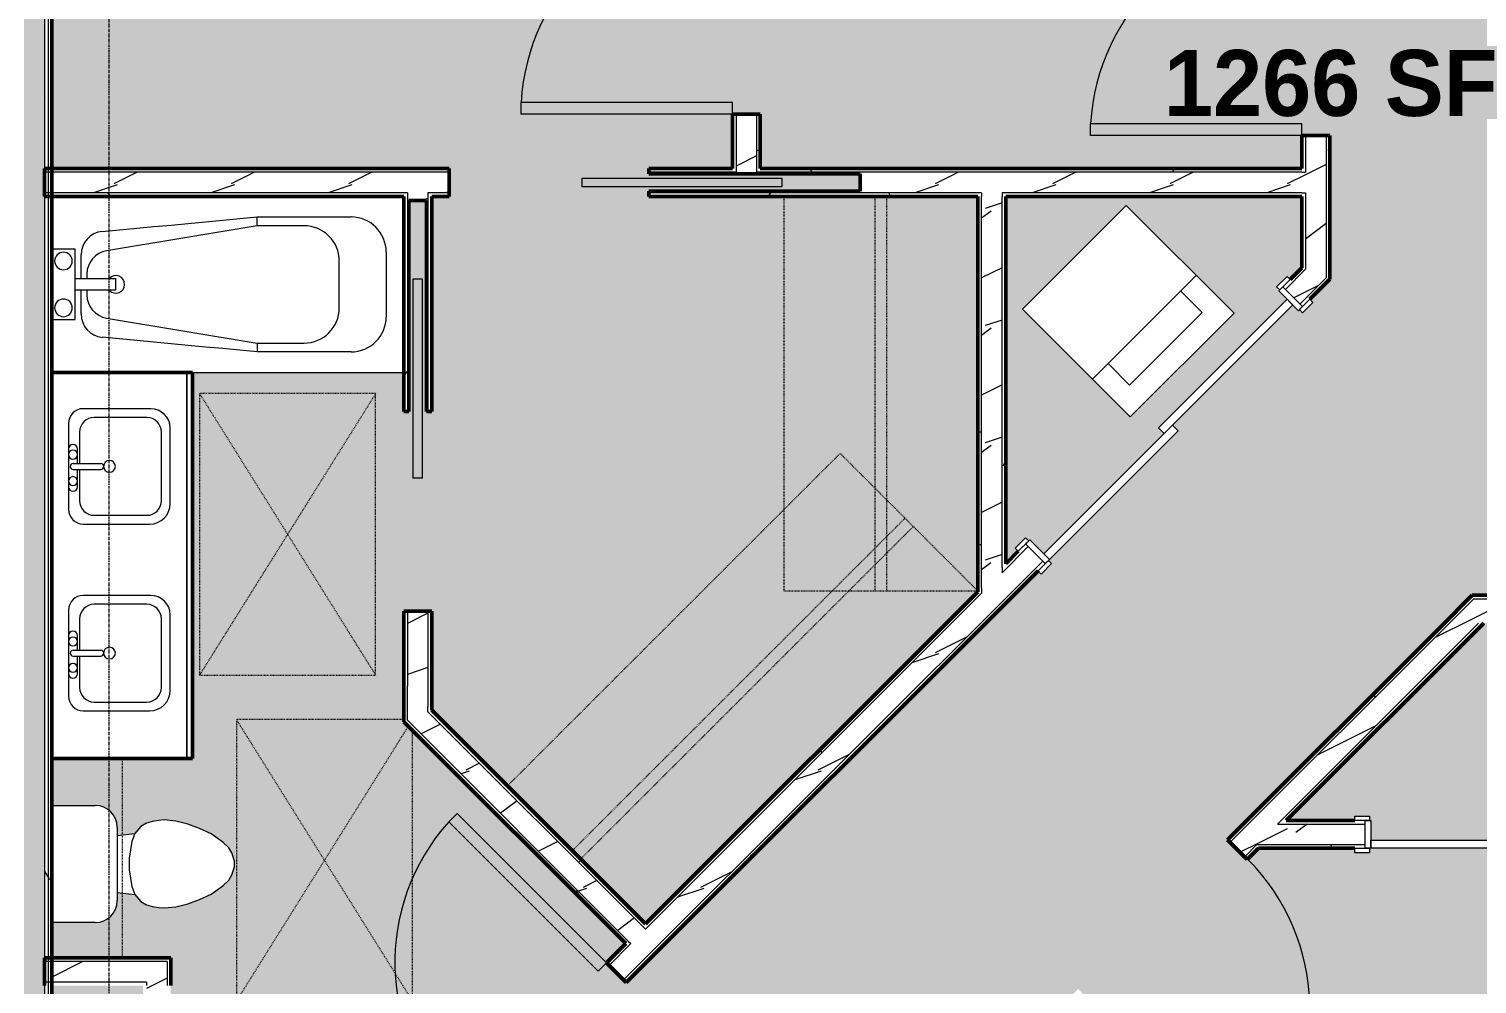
# Model space of a CAD drawing. Header units: inches. Extents: x -4292 to -464, y 9706 to 12474.
# Drawn here: x -2514 to -2267.2, y 10523.5 to 10686.3 of the extents above; entities that cross this region are included whole.
import ezdxf

# ---------------------------------------------------------------- set-up
doc = ezdxf.new("R2010")
doc.units = ezdxf.units.IN
doc.header["$MEASUREMENT"] = 0
doc.linetypes.add('Dash', pattern=[0.25, 0.125, -0.125])
doc.linetypes.add('Grid Line 1_2_', pattern=[0.875, 0.5, -0.125, 0.125, -0.125])
for name, color, linetype, lineweight in [('A-AREA-IDEN', 2, 'Continuous', 9), ('A-AREA-PATT-4', 254, 'Continuous', 9), ('A-DOOR-1', 7, 'Continuous', 9), ('A-DOOR-2', 90, 'Continuous', 20), ('A-DOOR-FRAM-1', 90, 'Continuous', 20), ('A-GENM-HDLN-1', 7, 'Dash', 9), ('A-WALL', 113, 'Continuous', 13), ('A-WALL-2', 250, 'Continuous', 50), ('A-WALL-3', 50, 'Continuous', 13), ('A-WALL-PATT-1', 7, 'Continuous', 9), ('A-WALL-PATT-2', 8, 'Continuous', 9), ('A-WALL-PATT-5', 111, 'Continuous', 9), ('I-WALL-1', 2, 'Continuous', 50), ('P-SANR-FIXT-1', 7, 'Continuous', 9), ('Q-CASE-1', 250, 'Continuous', 50), ('Q-CASE-2', 7, 'Continuous', 9), ('Q-CASE-HDLN-1', 7, 'Dash', 9), ('S-GRID-1', 1, 'Grid Line 1_2_', 9)]:
    doc.layers.add(name, color=color, linetype=linetype, lineweight=lineweight)
doc.styles.add('Century Gothic_B', font='GOTHICB.TTF', dxfattribs={"height": 11.25})
pattern_1 = [(0, (0, 0), (38.4, 9.6), [1.584, -27.216, 1.584, -27.216, -153.6]), (0, (0, 0), (38.4, 9.6), [-57.6, 1.584, -56.016, 1.584, -27.216, -67.2]), (0, (0, 0), (38.4, 9.6), [-144, 1.584, -17.616, 1.584, -46.416]), (120, (14.4, 4.8), (-27.513844, 28.4553755), [1.584, -27.216, 1.584, -27.216, -153.6]), (120, (14.4, 4.8), (-27.513844, 28.4553755), [-57.6, 1.584, -56.016, 1.584, -27.216, -67.2]), (120, (14.4, 4.8), (-27.513844, 28.4553755), [-144, 1.584, -17.616, 1.584, -46.416]), (240, (19.2, 24), (-10.886156, -38.0553755), [1.584, -27.216, 1.584, -27.216, -153.6]), (240, (19.2, 24), (-10.886156, -38.0553755), [-57.6, 1.584, -56.016, 1.584, -27.216, -67.2]), (240, (19.2, 24), (-10.886156, -38.0553755), [-144, 1.584, -17.616, 1.584, -46.416])]
pattern_2 = [(216.87, (7.997, 19.992), (59.9755286, 39.9843071), [9.996, -89.964]), (206.565, (19.992, 13.994), (-19.991807, -19.992219), [22.352, -22.352]), (198.435, (19.992, 3.998), (-39.983821, -19.991955), [12.644, -50.576])]

msp = doc.modelspace()

# ---------------------------------------------------------------- hatches: boundary and pattern name
at = {"layer": 'A-AREA-PATT-4'}
h = msp.add_hatch(color=256, dxfattribs=at)
h.paths.add_polyline_path([(-2402.27, 10418.79), (-2363.59, 10418.79), (-2363.59, 10478.08), (-2368.3, 10482.79), (-2371.11, 10479.98), (-2370.58, 10479.45), (-2372.34, 10477.68), (-2372.87, 10478.21), (-2373.05, 10478.04), (-2375.44, 10480.42), (-2400.19, 10455.67), (-2399.21, 10454.7), (-2425.38, 10428.54), (-2423.96, 10427.13), (-2424.14, 10426.95), (-2423.61, 10426.42), (-2425.38, 10424.65), (-2425.91, 10425.18), (-2432.3, 10418.79), (-2423.08, 10418.79)], flags=0)
h.paths.add_polyline_path([(-2489.84, 10516.55), (-2469.84, 10516.55), (-2469.84, 10514.8), (-2489.84, 10514.8)], flags=0)
h.paths.add_polyline_path([(-2476.51, 10456.47), (-2451.06, 10481.93), (-2449.82, 10480.69), (-2475.28, 10455.24)], flags=0)
h.paths.add_polyline_path([(-2236.89, 10418.79), (-2076.8, 10418.79), (-2076.8, 10546.6), (-2133.07, 10546.6), (-2133.07, 10545.85), (-2135.57, 10545.85), (-2135.57, 10546.6), (-2172.82, 10546.6), (-2172.82, 10547.98), (-2207.82, 10547.98), (-2207.82, 10546.6), (-2208.07, 10546.6), (-2208.07, 10545.85), (-2213.07, 10545.85), (-2213.07, 10546.6), (-2213.32, 10546.6), (-2213.32, 10547.98), (-2248.32, 10547.98), (-2248.32, 10546.6), (-2285.57, 10546.6), (-2285.57, 10545.85), (-2288.07, 10545.85), (-2288.07, 10546.6), (-2304.48, 10546.6), (-2306.38, 10544.71), (-2309.73, 10548.07), (-2268.05, 10589.75), (-2243.53, 10589.75), (-2243.53, 10613.75), (-2238.78, 10613.75), (-2238.78, 10621.75), (-2203.03, 10621.75), (-2203.03, 10613.75), (-2076.8, 10613.75), (-2076.8, 10742.38), (-2074.92, 10742.38), (-2074.92, 10844.39), (-2173.34, 10844.39), (-2173.34, 10847.14), (-2175.44, 10847.14), (-2175.44, 10844.39), (-2176.94, 10844.39), (-2176.94, 10842.51), (-2292.32, 10842.51), (-2292.32, 10704.13), (-2297.07, 10704.13), (-2297.07, 10842.51), (-2389.37, 10842.51), (-2389.37, 10707.76), (-2394.12, 10707.76), (-2394.12, 10842.51), (-2510.12, 10842.51), (-2510.12, 10803.73), (-2430.12, 10803.73), (-2430.12, 10725.73), (-2510.12, 10725.73), (-2510.12, 10662.5), (-2442.37, 10662.5), (-2442.37, 10657.75), (-2445.37, 10657.75), (-2445.37, 10621.06), (-2446.25, 10621.06), (-2446.25, 10657.06), (-2449.25, 10657.06), (-2449.25, 10621.06), (-2450.12, 10621.06), (-2450.12, 10627.75), (-2486.12, 10627.75), (-2486.12, 10561.93), (-2510.12, 10561.93), (-2510.12, 10553.9), (-2502.7, 10553.9), (-2501.73, 10553.78), (-2500.83, 10553.4), (-2500.06, 10552.81), (-2499.47, 10552.04), (-2499.1, 10551.14), (-2498.97, 10550.1), (-2498.97, 10548.79), (-2495.95, 10549.14), (-2494.95, 10550.33), (-2493.95, 10550.9), (-2492.44, 10551.25), (-2491.94, 10551.34), (-2490.95, 10551.43), (-2488.96, 10551.25), (-2486.95, 10550.72), (-2484.95, 10549.99), (-2482.95, 10549.05), (-2480.95, 10547.67), (-2479.95, 10546.67), (-2479.45, 10545.8), (-2478.95, 10544.43), (-2478.95, 10543.43), (-2479.45, 10542.05), (-2479.95, 10541.19), (-2480.95, 10540.19), (-2482.95, 10538.8), (-2484.97, 10537.86), (-2486.95, 10537.14), (-2489.15, 10536.58), (-2490.95, 10536.43), (-2492.44, 10536.6), (-2492.95, 10536.69), (-2493.95, 10536.96), (-2494.95, 10537.53), (-2495.95, 10538.72), (-2498.97, 10539.07), (-2498.97, 10537.68), (-2499.15, 10536.58), (-2499.47, 10535.81), (-2500.06, 10535.04), (-2500.83, 10534.45), (-2501.73, 10534.08), (-2502.7, 10533.95), (-2510.12, 10533.95), (-2510.12, 10527.93), (-2489.84, 10527.93), (-2489.84, 10516.55), (-2491.59, 10516.55), (-2491.59, 10515.93), (-2493.59, 10515.93), (-2493.59, 10516.55), (-2494.72, 10516.55), (-2494.72, 10518.55), (-2494.59, 10518.55), (-2494.59, 10523.18), (-2510.12, 10523.18), (-2510.12, 10455.16), (-2506.46, 10455.16), (-2494.59, 10467.09), (-2494.59, 10474.55), (-2494.72, 10474.55), (-2494.72, 10476.55), (-2493.59, 10476.55), (-2493.59, 10477.18), (-2491.59, 10477.18), (-2491.59, 10476.55), (-2489.84, 10476.55), (-2489.84, 10471.22), (-2480.62, 10462.04), (-2441.03, 10501.63), (-2437.67, 10498.27), (-2477.28, 10458.66), (-2477.22, 10458.59), (-2477.93, 10457.89), (-2476.51, 10456.47), (-2477.88, 10455.1), (-2477.44, 10454.66), (-2477.49, 10454.62), (-2452.91, 10430.05), (-2452.87, 10430.09), (-2452.43, 10429.65), (-2451.06, 10431.02), (-2449.64, 10429.6), (-2448.94, 10430.31), (-2438.19, 10419.61), (-2429.27, 10428.54), (-2429.8, 10429.07), (-2428.03, 10430.84), (-2427.5, 10430.31), (-2427.32, 10430.48), (-2426.35, 10429.51), (-2401.6, 10454.26), (-2402.57, 10455.23), (-2376.23, 10481.57), (-2376.76, 10482.1), (-2375, 10483.87), (-2374.47, 10483.34), (-2335.19, 10522.62), (-2331.83, 10519.26), (-2334.71, 10516.38), (-2309.05, 10490.71), (-2267.5, 10490.71), (-2267.5, 10485.34), (-2272.25, 10485.34), (-2272.25, 10485.96), (-2311.02, 10485.96), (-2338.07, 10513.02), (-2364.94, 10486.15), (-2358.84, 10480.04), (-2358.84, 10442.79), (-2306.25, 10442.79), (-2306.25, 10430.79), (-2293.17, 10430.79), (-2293.46, 10433.27), (-2294.65, 10434.27), (-2295.21, 10435.27), (-2295.57, 10436.78), (-2295.66, 10437.27), (-2295.75, 10438.27), (-2295.57, 10440.26), (-2295.03, 10442.27), (-2294.31, 10444.27), (-2293.37, 10446.27), (-2291.99, 10448.27), (-2290.86, 10449.34), (-2290.12, 10449.77), (-2288.75, 10450.27), (-2287.75, 10450.27), (-2286.37, 10449.77), (-2285.51, 10449.27), (-2284.51, 10448.27), (-2283.12, 10446.27), (-2282.19, 10444.27), (-2281.46, 10442.27), (-2280.92, 10440.26), (-2280.75, 10438.27), (-2280.92, 10436.78), (-2281.01, 10436.27), (-2281.28, 10435.27), (-2281.85, 10434.27), (-2283.04, 10433.27), (-2283.32, 10430.79), (-2272.25, 10430.79), (-2272.25, 10449.34), (-2267.5, 10449.34), (-2267.5, 10418.79), (-2264.45, 10418.79)], flags=0)
h.paths.add_polyline_path([(-2126.63, 10419.05), (-2202.86, 10419.05), (-2202.86, 10499.05), (-2124.86, 10499.05), (-2124.86, 10419.05)], flags=0)
h.paths.add_polyline_path([(-2205.79, 10419.55), (-2223.79, 10419.55), (-2223.79, 10437.55), (-2205.79, 10437.55)], flags=0)
h.paths.add_polyline_path([(-2121.86, 10419.55), (-2121.86, 10437.55), (-2103.86, 10437.55), (-2103.86, 10419.55)], flags=0)
h.paths.add_polyline_path([(-2480.62, 10476.55), (-2489.84, 10476.55), (-2489.84, 10478.3), (-2469.84, 10478.3), (-2469.84, 10476.55), (-2478.15, 10476.55)], flags=0)
h.paths.add_polyline_path([(-2412.22, 10523.72), (-2415.58, 10527.08), (-2412.31, 10530.35), (-2450.12, 10568.17), (-2450.12, 10587.06), (-2445.37, 10587.06), (-2445.37, 10570.14), (-2408.95, 10533.71), (-2352.3, 10590.36), (-2352.3, 10657.75), (-2408.37, 10657.75), (-2408.37, 10658.63), (-2372.37, 10658.63), (-2372.37, 10661.63), (-2408.37, 10661.63), (-2408.37, 10662.5), (-2394.12, 10662.5), (-2394.12, 10671.76), (-2389.37, 10671.76), (-2389.37, 10662.5), (-2297.07, 10662.5), (-2297.07, 10668.13), (-2292.32, 10668.13), (-2292.32, 10643.62), (-2295.72, 10640.22), (-2295.19, 10639.69), (-2296.96, 10637.92), (-2297.49, 10638.45), (-2297.67, 10638.27), (-2298.64, 10639.25), (-2319.14, 10618.74), (-2318.17, 10617.77), (-2340.27, 10595.67), (-2339.74, 10595.14), (-2341.51, 10593.37), (-2342.04, 10593.9), (-2411.78, 10524.17)], flags=0)
h.paths.add_polyline_path([(-2272.8, 10547.98), (-2250.32, 10547.98), (-2250.32, 10549.35), (-2213.32, 10549.35), (-2213.32, 10551.35), (-2213.07, 10551.35), (-2213.07, 10552.1), (-2208.07, 10552.1), (-2208.07, 10551.35), (-2207.82, 10551.35), (-2207.82, 10549.35), (-2170.82, 10549.35), (-2170.82, 10547.98), (-2135.82, 10547.98), (-2135.82, 10551.35), (-2135.57, 10551.35), (-2135.57, 10552.1), (-2133.07, 10552.1), (-2133.07, 10551.35), (-2108.72, 10551.35), (-2108.72, 10553.35), (-2103.97, 10553.35), (-2103.97, 10551.35), (-2076.17, 10551.35), (-2076.17, 10550.38), (-2072.92, 10550.38), (-2072.92, 10588.4), (-2076.17, 10588.4), (-2076.17, 10585), (-2103.97, 10585), (-2103.97, 10583.35), (-2108.72, 10583.35), (-2108.72, 10585), (-2266.08, 10585), (-2299.73, 10551.35), (-2288.07, 10551.35), (-2288.07, 10552.1), (-2285.57, 10552.1), (-2285.57, 10551.35), (-2285.32, 10551.35), (-2285.32, 10547.98)], flags=0)
h.paths.add_polyline_path([(-2101.05, 10555.39), (-2101.05, 10556.4), (-2101.55, 10556.44), (-2101.55, 10557.13), (-2101.05, 10557.13), (-2101.05, 10573.4), (-2101.55, 10573.42), (-2101.55, 10573.88), (-2101.05, 10573.88), (-2101.05, 10583.39), (-2075.8, 10583.39), (-2075.8, 10555.39), (-2099.07, 10555.39)], flags=0)
h.paths.add_polyline_path([(-2203.03, 10589.75), (-2203.03, 10591.75), (-2238.78, 10591.75), (-2238.78, 10589.75), (-2236.89, 10589.75)], flags=0)
h.paths.add_polyline_path([(-2347.55, 10595.11), (-2345.4, 10597.26), (-2345.93, 10597.79), (-2344.16, 10599.56), (-2343.63, 10599.03), (-2343.45, 10599.21), (-2341.07, 10596.82), (-2320.56, 10617.33), (-2321.53, 10618.3), (-2299.61, 10640.22), (-2301.03, 10641.63), (-2300.85, 10641.81), (-2301.38, 10642.34), (-2299.61, 10644.11), (-2299.08, 10643.58), (-2297.07, 10645.58), (-2297.07, 10657.75), (-2347.55, 10657.75), (-2347.55, 10595.58)], flags=0)
h.paths.add_polyline_path([(-2326.32, 10620.16), (-2344.7, 10638.55), (-2327.02, 10656.23), (-2308.64, 10637.84), (-2321.53, 10624.95)], flags=0)
h.paths.add_polyline_path([(-2167.98, 10658.88), (-2168.53, 10658.88), (-2168.53, 10659.13), (-2171.16, 10659.13), (-2171.18, 10659.38), (-2172.11, 10659.4), (-2172.19, 10659.44), (-2172.25, 10659.58), (-2172.25, 10661.75), (-2250.33, 10661.75), (-2250.33, 10697.75), (-2232.94, 10697.75), (-2232.94, 10706.53), (-2216.44, 10706.53), (-2216.44, 10697.75), (-2204.94, 10697.75), (-2204.94, 10706.53), (-2188.44, 10706.53), (-2188.44, 10697.75), (-2173.72, 10697.75), (-2173.72, 10706.53), (-2157.22, 10706.53), (-2157.22, 10697.75), (-2145.72, 10697.75), (-2145.72, 10706.53), (-2129.22, 10706.53), (-2129.22, 10697.75), (-2112.8, 10697.75), (-2112.8, 10661.75), (-2148.25, 10661.75), (-2148.25, 10659.58), (-2148.45, 10659.38), (-2149.34, 10659.38), (-2149.34, 10659.13), (-2153.11, 10659.13), (-2153.11, 10658.88), (-2155.01, 10658.88), (-2155.01, 10659.13), (-2164.4, 10659.13), (-2164.4, 10658.88), (-2164.99, 10658.88), (-2164.99, 10659.13), (-2165.58, 10659.12), (-2165.58, 10658.88), (-2166.17, 10658.88), (-2166.17, 10659.13), (-2166.76, 10659.13), (-2166.76, 10658.88), (-2167.35, 10658.88), (-2167.35, 10659.13), (-2167.94, 10659.13), (-2167.94, 10658.88)], flags=0)
h.paths.add_polyline_path([(-2491.62, 10704.8), (-2509.62, 10704.8), (-2509.62, 10722.8), (-2491.62, 10722.8)], flags=0)
h.paths.add_polyline_path([(-2173.22, 10741.11), (-2207.36, 10741.11), (-2207.36, 10776.11), (-2201.36, 10776.11), (-2201.36, 10777.11), (-2129.36, 10777.11), (-2129.36, 10776.11), (-2123.36, 10776.11), (-2123.36, 10741.11), (-2172.72, 10741.11)], flags=0)
h.paths.add_polyline_path([(-2244.86, 10780.44), (-2252.36, 10780.44), (-2252.36, 10828.44), (-2217.36, 10828.44), (-2217.36, 10822.44), (-2216.36, 10822.44), (-2216.36, 10786.44), (-2217.36, 10786.44), (-2217.36, 10780.44), (-2236.89, 10780.44)], flags=0)
h.paths.add_polyline_path([(-2110.42, 10780.44), (-2113.36, 10780.44), (-2113.36, 10786.44), (-2114.36, 10786.44), (-2114.36, 10822.44), (-2113.36, 10822.44), (-2113.36, 10828.44), (-2078.36, 10828.44), (-2078.36, 10780.44), (-2085.86, 10780.44)], flags=0)
h.paths.add_polyline_path([(-2491.62, 10806.73), (-2509.62, 10806.73), (-2509.62, 10824.73), (-2491.62, 10824.73)], flags=0)
h.paths.add_polyline_path([(-2187.87, 10825.36), (-2204.87, 10825.39), (-2204.87, 10841.51), (-2132.87, 10841.51), (-2132.87, 10825.39), (-2150.87, 10825.39), (-2150.87, 10829.39), (-2186.87, 10829.39), (-2186.87, 10825.39), (-2187.53, 10825.36)], flags=0)
at = {"layer": 'A-WALL-PATT-1'}
h = msp.add_hatch(dxfattribs=at)
h.set_pattern_fill('FP_1', color=256, style=0, pattern_type=2)
h.set_pattern_definition(pattern_1)
h.paths.add_polyline_path([(-2389.37, 10662.5), (-2389.37, 10671.76), (-2390, 10671.76), (-2390, 10662.5)], flags=0)
h.paths.add_polyline_path([(-2389.37, 10707.76), (-2389.37, 10843.14), (-2390, 10843.14), (-2390, 10707.76)], flags=0)
h = msp.add_hatch(dxfattribs=at)
h.set_pattern_fill('FP_1', color=256, style=0, pattern_type=2)
h.set_pattern_definition(pattern_1)
h.paths.add_polyline_path([(-2297.07, 10645.58), (-2296.45, 10646.21), (-2296.45, 10658.38), (-2297.07, 10658.38), (-2297.07, 10646.21)], flags=0)
h.paths.add_polyline_path([(-2297.07, 10661.88), (-2296.45, 10661.88), (-2296.45, 10668.13), (-2297.07, 10668.13), (-2297.07, 10662.5)], flags=0)
h.paths.add_polyline_path([(-2297.07, 10704.13), (-2296.45, 10704.13), (-2296.45, 10843.14), (-2297.07, 10843.14), (-2297.07, 10785.69)], flags=0)
h = msp.add_hatch(dxfattribs=at)
h.set_pattern_fill('FP_1', color=256, style=0, pattern_type=2)
h.set_pattern_definition(pattern_1)
h.paths.add_polyline_path([(-2292.95, 10643.88), (-2292.32, 10644.5), (-2292.32, 10668.13), (-2292.95, 10668.13), (-2292.95, 10644.5)], flags=0)
h.paths.add_polyline_path([(-2292.32, 10704.13), (-2292.32, 10843.14), (-2292.95, 10843.14), (-2292.95, 10704.13)], flags=0)
h = msp.add_hatch(dxfattribs=at)
h.set_pattern_fill('FP_1', color=256, style=0, pattern_type=2)
h.set_pattern_definition(pattern_1)
h.paths.add_polyline_path([(-2308.64, 10661.88), (-2297.07, 10661.88), (-2297.07, 10662.5), (-2390, 10662.5), (-2390, 10661.88), (-2344.7, 10661.88)], flags=0)
h.paths.add_polyline_path([(-2393.5, 10661.88), (-2393.5, 10662.5), (-2408.37, 10662.5), (-2408.37, 10661.88), (-2402.27, 10661.88)], flags=0)
h.paths.add_polyline_path([(-2510.12, 10661.88), (-2442.37, 10661.88), (-2442.37, 10662.5), (-2510.12, 10662.49)], flags=0)
h = msp.add_hatch(dxfattribs=at)
h.set_pattern_fill('FP_1', color=256, style=0, pattern_type=2)
h.set_pattern_definition(pattern_1)
h.paths.add_polyline_path([(-2297.07, 10657.75), (-2297.07, 10658.38), (-2348.17, 10658.38), (-2348.17, 10657.75), (-2308.64, 10657.75)], flags=0)
h.paths.add_polyline_path([(-2372.37, 10657.75), (-2351.67, 10657.75), (-2351.67, 10658.38), (-2408.37, 10658.38), (-2408.37, 10657.75), (-2402.27, 10657.75)], flags=0)
h.paths.add_polyline_path([(-2449.5, 10657.75), (-2449.5, 10658.38), (-2510.12, 10658.37), (-2510.12, 10657.75), (-2450.12, 10657.75)], flags=0)
h.paths.add_polyline_path([(-2443.62, 10657.75), (-2442.37, 10657.75), (-2442.37, 10658.38), (-2446, 10658.38), (-2446, 10657.75), (-2445.37, 10657.75)], flags=0)
h = msp.add_hatch(dxfattribs=at)
h.set_pattern_fill('FP_1', color=256, style=0, pattern_type=2)
h.set_pattern_definition(pattern_1)
h.paths.add_polyline_path([(-2449.5, 10568.43), (-2449.5, 10587.06), (-2450.12, 10587.06), (-2450.12, 10569.05)], flags=0)
h.paths.add_polyline_path([(-2450.12, 10621.06), (-2449.5, 10621.06), (-2449.5, 10657.75), (-2450.12, 10657.75), (-2450.12, 10627.75)], flags=0)
h = msp.add_hatch(dxfattribs=at)
h.set_pattern_fill('FP_1', color=256, style=0, pattern_type=2)
h.set_pattern_definition(pattern_1)
h.paths.add_polyline_path([(-2352.3, 10590.36), (-2351.67, 10590.98), (-2351.67, 10657.75), (-2352.3, 10657.75), (-2352.3, 10590.98)], flags=0)
h = msp.add_hatch(dxfattribs=at)
h.set_pattern_fill('FP_1', color=256, style=0, pattern_type=2)
h.set_pattern_definition(pattern_1)
h.paths.add_polyline_path([(-2348.17, 10594.48), (-2347.55, 10595.11), (-2347.55, 10657.75), (-2348.17, 10657.75), (-2348.17, 10595.58)], flags=0)
h = msp.add_hatch(dxfattribs=at)
h.set_pattern_fill('FP_1', color=256, style=0, pattern_type=2)
h.set_pattern_definition(pattern_1)
h.paths.add_polyline_path([(-2480.62, 10461.15), (-2440.59, 10501.18), (-2441.03, 10501.63), (-2481.06, 10461.6)], flags=0)
h.paths.add_polyline_path([(-2415.13, 10526.64), (-2411.42, 10530.35), (-2411.86, 10530.79), (-2415.58, 10527.08)], flags=0)
h.paths.add_polyline_path([(-2408.95, 10532.83), (-2351.67, 10590.1), (-2351.67, 10590.98), (-2409.39, 10533.27)], flags=0)
h.paths.add_polyline_path([(-2348.17, 10593.6), (-2343.72, 10598.06), (-2344.16, 10598.5), (-2348.17, 10594.48), (-2348.17, 10593.89)], flags=0)
h.paths.add_polyline_path([(-2299.88, 10641.9), (-2296.45, 10645.33), (-2296.45, 10646.21), (-2300.32, 10642.34)], flags=0)
h = msp.add_hatch(dxfattribs=at)
h.set_pattern_fill('FP_1', color=256, style=0, pattern_type=2)
h.set_pattern_definition(pattern_1)
h.paths.add_polyline_path([(-2477.7, 10458.24), (-2437.67, 10498.27), (-2438.12, 10498.71), (-2478.15, 10458.68)], flags=0)
h.paths.add_polyline_path([(-2412.22, 10523.72), (-2340.8, 10595.14), (-2341.24, 10595.58), (-2412.66, 10524.17)], flags=0)
h.paths.add_polyline_path([(-2296.96, 10638.98), (-2292.32, 10643.62), (-2292.32, 10644.5), (-2297.4, 10639.42), (-2296.98, 10639)], flags=0)
h = msp.add_hatch(dxfattribs=at)
h.set_pattern_fill('FP_1', color=256, style=0, pattern_type=2)
h.set_pattern_definition(pattern_1)
h.paths.add_polyline_path([(-2438.19, 10418.73), (-2438.19, 10418.79), (-2438.25, 10418.79)], flags=0)
h.paths.add_polyline_path([(-2437.77, 10419.15), (-2427.59, 10429.33), (-2428.03, 10429.78), (-2438.19, 10419.57), (-2437.8, 10419.17)], flags=0)
h.paths.add_polyline_path([(-2375.26, 10481.66), (-2334.75, 10522.17), (-2335.19, 10522.62), (-2375.7, 10482.1)], flags=0)
h.paths.add_polyline_path([(-2309.29, 10547.63), (-2267.79, 10589.13), (-2268.68, 10589.13), (-2309.73, 10548.07)], flags=0)
h = msp.add_hatch(dxfattribs=at)
h.set_pattern_fill('FP_1', color=256, style=0, pattern_type=2)
h.set_pattern_definition(pattern_1)
h.paths.add_polyline_path([(-2268.05, 10589.13), (-2242.9, 10589.13), (-2242.9, 10589.75), (-2268.05, 10589.75), (-2268.68, 10589.13)], flags=0)
h.paths.add_polyline_path([(-2108.1, 10589.13), (-2076.17, 10589.13), (-2076.17, 10589.75), (-2239.4, 10589.75), (-2239.4, 10589.13), (-2126.63, 10589.13)], flags=0)
h = msp.add_hatch(dxfattribs=at)
h.set_pattern_fill('FP_1', color=256, style=0, pattern_type=2)
h.set_pattern_definition(pattern_1)
h.paths.add_polyline_path([(-2412.31, 10530.35), (-2411.86, 10530.79), (-2450.12, 10569.05), (-2450.12, 10568.17), (-2412.66, 10530.71)], flags=0)
h = msp.add_hatch(dxfattribs=at)
h.set_pattern_fill('FP_1', color=256, style=0, pattern_type=2)
h.set_pattern_definition(pattern_1)
h.paths.add_polyline_path([(-2409.39, 10533.27), (-2408.95, 10533.71), (-2446, 10570.76), (-2446, 10569.88), (-2409.83, 10533.71)], flags=0)
h = msp.add_hatch(dxfattribs=at)
h.set_pattern_fill('FP_1', color=256, style=0, pattern_type=2)
h.set_pattern_definition(pattern_1)
h.paths.add_polyline_path([(-2304.33, 10546.6), (-2286.32, 10546.6), (-2286.32, 10547.23), (-2303.86, 10547.23), (-2304.48, 10546.6)], flags=0)
h.paths.add_polyline_path([(-2208.82, 10546.6), (-2208.82, 10547.23), (-2212.32, 10547.23), (-2212.32, 10546.6), (-2210.57, 10546.6)], flags=0)
h.paths.add_polyline_path([(-2104.6, 10546.6), (-2076.17, 10546.6), (-2076.17, 10547.23), (-2134.82, 10547.23), (-2134.82, 10546.6), (-2108.1, 10546.6)], flags=0)
at = {"layer": 'A-WALL-PATT-2'}
h = msp.add_hatch(dxfattribs=at)
h.set_pattern_fill('FP_2', color=256, style=0, pattern_type=2)
h.set_pattern_definition(pattern_2)
h.paths.add_polyline_path([(-2390, 10661.88), (-2390, 10671.76), (-2393.5, 10671.76), (-2393.5, 10661.88)], flags=0)
h.paths.add_polyline_path([(-2390, 10707.76), (-2390, 10843.14), (-2393.5, 10843.14), (-2393.5, 10707.76)], flags=0)
h = msp.add_hatch(dxfattribs=at)
h.set_pattern_fill('FP_2', color=256, style=0, pattern_type=2)
h.set_pattern_definition(pattern_2)
h.paths.add_polyline_path([(-2296.45, 10645.33), (-2292.95, 10648.83), (-2292.95, 10668.13), (-2296.45, 10668.13), (-2296.45, 10645.58)], flags=0)
h.paths.add_polyline_path([(-2292.95, 10704.13), (-2292.95, 10843.14), (-2296.45, 10843.14), (-2296.45, 10704.13)], flags=0)
h = msp.add_hatch(dxfattribs=at)
h.set_pattern_fill('FP_2', color=256, style=0, pattern_type=2)
h.set_pattern_definition(pattern_2)
h.paths.add_polyline_path([(-2296.45, 10658.38), (-2296.45, 10661.88), (-2408.37, 10661.88), (-2408.37, 10661.63), (-2372.37, 10661.63), (-2372.37, 10658.63), (-2408.37, 10658.63), (-2408.37, 10658.38), (-2297.07, 10658.38)], flags=0)
h.paths.add_polyline_path([(-2442.37, 10658.38), (-2442.37, 10661.88), (-2510.12, 10661.88), (-2510.12, 10658.38), (-2443.62, 10658.38)], flags=0)
h = msp.add_hatch(dxfattribs=at)
h.set_pattern_fill('FP_2', color=256, style=0, pattern_type=2)
h.set_pattern_definition(pattern_2)
h.paths.add_polyline_path([(-2446, 10569.88), (-2446, 10587.06), (-2449.5, 10587.06), (-2449.5, 10573.38), (-2446.26, 10570.14)], flags=0)
h.paths.add_polyline_path([(-2446, 10621.06), (-2446, 10658.38), (-2449.5, 10658.38), (-2449.5, 10621.06), (-2449.25, 10621.06), (-2449.25, 10657.06), (-2446.25, 10657.06), (-2446.25, 10621.06)], flags=0)
h = msp.add_hatch(dxfattribs=at)
h.set_pattern_fill('FP_2', color=256, style=0, pattern_type=2)
h.set_pattern_definition(pattern_2)
h.paths.add_polyline_path([(-2351.67, 10590.1), (-2348.17, 10593.6), (-2348.17, 10658.38), (-2351.67, 10658.38), (-2351.67, 10590.36)], flags=0)
h = msp.add_hatch(dxfattribs=at)
h.set_pattern_fill('FP_2', color=256, style=0, pattern_type=2)
h.set_pattern_definition(pattern_2)
h.paths.add_polyline_path([(-2478.15, 10458.68), (-2438.12, 10498.71), (-2440.59, 10501.18), (-2480.62, 10461.15)], flags=0)
h.paths.add_polyline_path([(-2412.66, 10524.17), (-2341.24, 10595.58), (-2343.72, 10598.06), (-2415.13, 10526.64)], flags=0)
h.paths.add_polyline_path([(-2297.4, 10639.42), (-2292.95, 10643.88), (-2292.95, 10648.83), (-2299.88, 10641.9), (-2297.49, 10639.51)], flags=0)
h = msp.add_hatch(dxfattribs=at)
h.set_pattern_fill('FP_2', color=256, style=0, pattern_type=2)
h.set_pattern_definition(pattern_2)
h.paths.add_polyline_path([(-2271.29, 10585.63), (-2076.17, 10585.63), (-2076.17, 10589.13), (-2267.79, 10589.13)], flags=0)
h = msp.add_hatch(dxfattribs=at)
h.set_pattern_fill('FP_2', color=256, style=0, pattern_type=2)
h.set_pattern_definition(pattern_2)
h.paths.add_polyline_path([(-2437.65, 10418.19), (-2437.2, 10418.79), (-2433.18, 10418.79), (-2425.11, 10426.86), (-2427.59, 10429.33), (-2438.19, 10418.73), (-2437.67, 10418.21)], flags=0)
h.paths.add_polyline_path([(-2372.79, 10479.19), (-2332.27, 10519.7), (-2334.75, 10522.17), (-2375.26, 10481.66), (-2372.87, 10479.27)], flags=0)
h.paths.add_polyline_path([(-2306.82, 10545.15), (-2266.36, 10585.63), (-2271.29, 10585.63), (-2309.29, 10547.63), (-2308.89, 10547.23)], flags=0)
h = msp.add_hatch(dxfattribs=at)
h.set_pattern_fill('FP_2', color=256, style=0, pattern_type=2)
h.set_pattern_definition(pattern_2)
h.paths.add_polyline_path([(-2411.42, 10530.35), (-2408.95, 10532.83), (-2449.5, 10573.38), (-2449.5, 10568.43), (-2411.86, 10530.79)], flags=0)
h = msp.add_hatch(dxfattribs=at)
h.set_pattern_fill('FP_2', color=256, style=0, pattern_type=2)
h.set_pattern_definition(pattern_2)
h.paths.add_polyline_path([(-2303.86, 10547.23), (-2286.32, 10547.23), (-2286.32, 10550.73), (-2301.24, 10550.73), (-2304.74, 10547.23)], flags=0)
h.paths.add_polyline_path([(-2208.82, 10547.23), (-2208.82, 10550.73), (-2212.32, 10550.73), (-2212.32, 10547.23)], flags=0)
h.paths.add_polyline_path([(-2099.07, 10547.23), (-2076.17, 10547.23), (-2076.17, 10550.73), (-2134.82, 10550.73), (-2134.82, 10547.23), (-2101.05, 10547.23)], flags=0)
h = msp.add_hatch(dxfattribs=at)
h.set_pattern_fill('FP_2', color=256, style=0, pattern_type=2)
h.set_pattern_definition(pattern_2)
h.paths.add_polyline_path([(-2490.47, 10523.8), (-2490.47, 10527.3), (-2510.12, 10527.3), (-2510.12, 10523.8), (-2493.97, 10523.8)], flags=0)
h = msp.add_hatch(dxfattribs=at)
h.set_pattern_fill('FP_2', color=256, style=0, pattern_type=2)
h.set_pattern_definition(pattern_2)
h.paths.add_polyline_path([(-2490.51, 10465.17), (-2490.47, 10465.17), (-2490.47, 10474.55), (-2493.97, 10474.55), (-2493.93, 10466.81), (-2492.28, 10465.17), (-2490.78, 10465.17)], flags=0)
h.paths.add_polyline_path([(-2493.97, 10518.55), (-2490.47, 10518.55), (-2490.47, 10523.8), (-2493.97, 10523.8), (-2493.97, 10523.18)], flags=0)
at = {"layer": 'A-WALL-PATT-5'}
h = msp.add_hatch(dxfattribs=at)
h.set_pattern_fill('FP_66', color=256, style=0, pattern_type=2)
h.set_pattern_definition([(161.57, (0.6, 0.6), (-4.80033747, -0.00041462), [0, -34.152, 3.792, 0]), (18.43, (-0.6, 0.6), (-4.80033747, 0.00041462), [0, -34.152, 3.792, 0]), (108.43, (0.6, 0.6), (2.39913218, -12.00105099), [11.382, -26.562]), (71.57, (-0.6, 0.6), (2.39913218, 12.00105099), [11.382, -26.562])])
h.paths.add_polyline_path([(-2514.87, 10453.91), (-2511.37, 10453.91), (-2511.37, 10843.51), (-2514.87, 10843.51), (-2514.87, 10454.54)], flags=0)
h = msp.add_hatch(dxfattribs=at)
h.set_pattern_fill('FP_1', color=256, style=0, pattern_type=2)
h.set_pattern_definition(pattern_1)
h.paths.add_polyline_path([(-2511.37, 10454.54), (-2510.75, 10454.54), (-2510.75, 10843.14), (-2511.37, 10843.14), (-2511.37, 10455.16)], flags=0)
h = msp.add_hatch(dxfattribs=at)
h.set_pattern_fill('FP_1', color=256, style=0, pattern_type=2)
h.set_pattern_definition(pattern_1)
h.paths.add_polyline_path([(-2510.12, 10455.16), (-2510.12, 10843.14), (-2510.75, 10843.14), (-2510.75, 10455.16)], flags=0)

# ---------------------------------------------------------------- linework, layer by layer
at = {"layer": 'A-DOOR-1'}
for p, q in [((-2301.38, 10642.34), (-2299.61, 10644.11)), ((-2299.08, 10643.58), (-2300.85, 10641.81)), ((-2299.61, 10644.11), (-2299.08, 10643.58)), ((-2300.85, 10641.81), (-2301.38, 10642.34)), ((-2297.49, 10638.45), (-2295.72, 10640.22)), ((-2296.96, 10637.92), (-2297.49, 10638.45)), ((-2295.19, 10639.69), (-2296.96, 10637.92)), ((-2295.72, 10640.22), (-2295.19, 10639.69)), ((-2345.93, 10597.79), (-2344.16, 10599.56)), ((-2343.63, 10599.03), (-2345.4, 10597.26)), ((-2344.16, 10599.56), (-2343.63, 10599.03)), ((-2345.4, 10597.26), (-2345.93, 10597.79)), ((-2342.04, 10593.9), (-2340.27, 10595.67)), ((-2341.51, 10593.37), (-2342.04, 10593.9)), ((-2339.74, 10595.14), (-2341.51, 10593.37)), ((-2340.27, 10595.67), (-2339.74, 10595.14)), ((-2288.07, 10552.1), (-2285.57, 10552.1)), ((-2288.07, 10551.35), (-2288.07, 10552.1)), ((-2285.57, 10552.1), (-2285.57, 10551.35)), ((-2285.57, 10551.35), (-2288.07, 10551.35)), ((-2288.07, 10546.6), (-2285.57, 10546.6)), ((-2288.07, 10545.85), (-2288.07, 10546.6)), ((-2285.57, 10545.85), (-2288.07, 10545.85)), ((-2285.57, 10546.6), (-2285.57, 10545.85))]:
    msp.add_line(p, q, dxfattribs=at)
for centre, start, end in [((-2394.12, 10671.76), 90, 176.8211), ((-2297.07, 10668.13), 90, 176.8211), ((-2415.58, 10527.08), 138.1789, 225), ((-2331.83, 10519.26), 318.1789, 45)]:
    msp.add_arc(centre, 36.07, start, end, dxfattribs=at)
at = {"layer": 'A-DOOR-2'}
for p, q in [((-2394.12, 10673.76), (-2430.13, 10673.76)), ((-2430.13, 10671.76), (-2430.13, 10673.76)), ((-2394.12, 10671.76), (-2394.12, 10673.76)), ((-2394.12, 10671.76), (-2430.13, 10671.76)), ((-2297.07, 10670.13), (-2333.08, 10670.13)), ((-2333.08, 10668.13), (-2333.08, 10670.13)), ((-2297.07, 10668.13), (-2333.08, 10668.13)), ((-2297.07, 10668.13), (-2297.07, 10670.13)), ((-2419.71, 10659.38), (-2419.71, 10660.88)), ((-2419.71, 10660.88), (-2385.71, 10660.88)), ((-2385.71, 10660.88), (-2385.71, 10659.38)), ((-2385.71, 10659.38), (-2419.71, 10659.38)), ((-2448.5, 10643.73), (-2447, 10643.73)), ((-2448.5, 10609.73), (-2448.5, 10643.73)), ((-2447, 10643.73), (-2447, 10609.73)), ((-2321.53, 10618.3), (-2299.61, 10640.22)), ((-2298.64, 10639.25), (-2320.56, 10617.33)), ((-2299.61, 10640.22), (-2298.64, 10639.25)), ((-2341.07, 10596.82), (-2319.14, 10618.74)), ((-2319.14, 10618.74), (-2318.17, 10617.77)), ((-2318.17, 10617.77), (-2340.09, 10595.85)), ((-2320.56, 10617.33), (-2321.53, 10618.3)), ((-2447, 10609.73), (-2448.5, 10609.73)), ((-2340.09, 10595.85), (-2341.07, 10596.82)), ((-2441.04, 10552.55), (-2442.45, 10551.13)), ((-2415.58, 10527.08), (-2441.04, 10552.55)), ((-2416.99, 10525.67), (-2442.45, 10551.13)), ((-2285.32, 10547.98), (-2248.32, 10547.98)), ((-2285.32, 10546.6), (-2285.32, 10547.98)), ((-2248.32, 10546.6), (-2285.32, 10546.6)), ((-2415.58, 10527.08), (-2416.99, 10525.67))]:
    msp.add_line(p, q, dxfattribs=at)
at = {"layer": 'A-DOOR-FRAM-1'}
for p, q in [((-2301.03, 10641.63), (-2300.32, 10642.34)), ((-2297.67, 10638.27), (-2301.03, 10641.63)), ((-2300.32, 10642.34), (-2296.96, 10638.98)), ((-2296.96, 10638.98), (-2297.67, 10638.27)), ((-2344.16, 10598.5), (-2343.45, 10599.21)), ((-2343.45, 10599.21), (-2340.09, 10595.85)), ((-2340.8, 10595.14), (-2344.16, 10598.5)), ((-2340.09, 10595.85), (-2340.8, 10595.14)), ((-2286.32, 10551.35), (-2285.32, 10551.35)), ((-2286.32, 10546.6), (-2286.32, 10551.35)), ((-2285.32, 10551.35), (-2285.32, 10546.6)), ((-2285.32, 10546.6), (-2286.32, 10546.6))]:
    msp.add_line(p, q, dxfattribs=at)
at = {"layer": 'A-GENM-HDLN-1'}
for p, q in [((-2484.92, 10624.13), (-2454.92, 10576.13)), ((-2454.92, 10624.13), (-2484.92, 10576.13)), ((-2484.92, 10624.13), (-2484.92, 10576.13)), ((-2454.92, 10624.13), (-2484.92, 10624.13)), ((-2454.92, 10576.13), (-2454.92, 10624.13)), ((-2484.92, 10576.13), (-2454.92, 10576.13)), ((-2478.65, 10568.55), (-2448.65, 10520.55)), ((-2478.65, 10568.55), (-2478.65, 10520.55)), ((-2450.12, 10568.55), (-2478.65, 10568.55)), ((-2449.36, 10567.41), (-2478.65, 10520.55)), ((-2448.65, 10520.55), (-2448.65, 10566.69))]:
    msp.add_line(p, q, dxfattribs=at)
at = {"layer": 'A-WALL'}
for p, q in [((-2511.37, 10843.51), (-2511.37, 10453.91)), ((-2510.75, 10843.51), (-2510.75, 10454.54))]:
    msp.add_line(p, q, dxfattribs=at)
at = {"layer": 'A-WALL-2'}
for p, q in [((-2389.37, 10671.76), (-2394.12, 10671.76)), ((-2394.12, 10671.76), (-2394.12, 10662.5)), ((-2389.37, 10662.5), (-2389.37, 10671.76)), ((-2292.32, 10668.13), (-2297.07, 10668.13)), ((-2297.07, 10668.13), (-2297.07, 10662.5)), ((-2292.32, 10650.33), (-2292.32, 10668.13)), ((-2442.37, 10662.5), (-2511.37, 10662.5)), ((-2511.37, 10662.5), (-2511.37, 10657.75)), ((-2442.37, 10657.75), (-2442.37, 10662.5)), ((-2394.12, 10662.5), (-2408.37, 10662.5)), ((-2408.37, 10662.5), (-2408.37, 10661.63)), ((-2408.37, 10661.63), (-2372.37, 10661.63)), ((-2297.07, 10662.5), (-2389.37, 10662.5)), ((-2372.37, 10661.63), (-2372.37, 10658.63)), ((-2372.37, 10658.63), (-2408.37, 10658.63)), ((-2408.37, 10658.63), (-2408.37, 10657.75)), ((-2511.37, 10657.75), (-2450.12, 10657.75)), ((-2450.12, 10657.75), (-2450.12, 10621.06)), ((-2449.25, 10621.06), (-2449.25, 10657.06)), ((-2449.25, 10657.06), (-2446.25, 10657.06)), ((-2446.25, 10657.06), (-2446.25, 10621.06)), ((-2445.37, 10657.75), (-2442.37, 10657.75)), ((-2445.37, 10621.06), (-2445.37, 10657.75)), ((-2408.37, 10657.75), (-2352.3, 10657.75)), ((-2352.3, 10657.75), (-2352.3, 10590.36)), ((-2347.55, 10657.75), (-2297.07, 10657.75)), ((-2347.55, 10595.11), (-2347.55, 10657.75)), ((-2297.07, 10657.75), (-2297.07, 10645.58)), ((-2292.32, 10644.5), (-2292.32, 10650.33)), ((-2297.07, 10645.58), (-2299.08, 10643.58)), ((-2295.72, 10640.22), (-2292.32, 10643.62)), ((-2292.32, 10643.62), (-2292.32, 10644.5)), ((-2450.12, 10621.06), (-2449.25, 10621.06)), ((-2446.25, 10621.06), (-2445.37, 10621.06)), ((-2345.4, 10597.26), (-2347.55, 10595.11)), ((-2412.22, 10523.72), (-2342.04, 10593.9)), ((-2352.3, 10590.36), (-2408.95, 10533.71)), ((-2268.68, 10589.13), (-2272.8, 10585)), ((-2268.05, 10589.75), (-2268.68, 10589.13)), ((-2243.53, 10589.75), (-2268.05, 10589.75)), ((-2445.37, 10587.06), (-2450.12, 10587.06)), ((-2450.12, 10587.06), (-2450.12, 10574.89)), ((-2445.37, 10570.14), (-2445.37, 10587.06)), ((-2272.8, 10585), (-2309.73, 10548.07)), ((-2299.73, 10551.35), (-2266.08, 10585)), ((-2450.12, 10574.89), (-2450.12, 10569.05)), ((-2450.12, 10569.05), (-2450.12, 10568.17)), ((-2408.95, 10533.71), (-2445.37, 10570.14)), ((-2450.12, 10568.17), (-2412.31, 10530.35)), ((-2288.07, 10551.35), (-2299.73, 10551.35)), ((-2309.73, 10548.07), (-2306.38, 10544.71)), ((-2306.38, 10544.71), (-2304.48, 10546.6)), ((-2304.48, 10546.6), (-2288.07, 10546.6)), ((-2412.31, 10530.35), (-2415.58, 10527.08)), ((-2489.84, 10527.93), (-2511.37, 10527.93)), ((-2511.37, 10527.93), (-2511.37, 10523.18)), ((-2489.84, 10527.3), (-2489.84, 10527.93)), ((-2489.84, 10523.18), (-2489.84, 10527.3)), ((-2415.58, 10527.08), (-2412.22, 10523.72))]:
    msp.add_line(p, q, dxfattribs=at)
at = {"layer": 'A-WALL-3'}
for p, q in [((-2393.5, 10671.76), (-2393.5, 10662.5)), ((-2390, 10671.76), (-2390, 10662.5)), ((-2296.45, 10668.13), (-2296.45, 10661.88)), ((-2292.95, 10668.13), (-2292.95, 10649.71)), ((-2442.37, 10661.88), (-2511.37, 10661.88)), ((-2393.5, 10661.88), (-2408.37, 10661.88)), ((-2393.5, 10662.5), (-2393.5, 10661.88)), ((-2390, 10662.5), (-2390, 10661.88)), ((-2297.07, 10661.88), (-2390, 10661.88)), ((-2297.07, 10661.88), (-2296.45, 10661.88)), ((-2449.5, 10658.38), (-2511.37, 10658.38)), ((-2449.5, 10658.38), (-2449.5, 10657.75)), ((-2442.37, 10658.38), (-2446, 10658.38)), ((-2446, 10658.38), (-2446, 10657.75)), ((-2351.67, 10658.38), (-2408.37, 10658.38)), ((-2351.67, 10658.38), (-2351.67, 10657.75)), ((-2297.07, 10658.38), (-2348.17, 10658.38)), ((-2348.17, 10658.38), (-2348.17, 10657.75)), ((-2297.07, 10658.38), (-2296.45, 10658.38)), ((-2296.45, 10658.38), (-2296.45, 10646.21)), ((-2449.5, 10657.75), (-2449.5, 10621.06)), ((-2446, 10657.75), (-2446, 10621.06)), ((-2351.67, 10590.98), (-2351.67, 10657.75)), ((-2348.17, 10594.48), (-2348.17, 10657.75)), ((-2292.95, 10649.71), (-2292.95, 10648.83)), ((-2292.95, 10648.83), (-2292.95, 10643.88)), ((-2296.45, 10646.21), (-2296.45, 10645.33)), ((-2296.45, 10645.33), (-2299.88, 10641.9)), ((-2292.95, 10643.88), (-2297.4, 10639.42)), ((-2343.72, 10598.06), (-2348.17, 10593.6)), ((-2341.24, 10595.58), (-2412.66, 10524.17)), ((-2348.17, 10594.48), (-2348.17, 10593.6)), ((-2351.67, 10590.1), (-2408.95, 10532.83)), ((-2351.67, 10590.98), (-2351.67, 10590.1)), ((-2271.29, 10585.63), (-2267.79, 10589.13)), ((-2267.79, 10589.13), (-2242.9, 10589.13)), ((-2449.5, 10587.06), (-2449.5, 10574.26)), ((-2446, 10587.06), (-2446, 10570.76)), ((-2271.92, 10585), (-2309.29, 10547.63)), ((-2266.97, 10585), (-2301.24, 10550.73)), ((-2271.92, 10585), (-2271.29, 10585.63)), ((-2449.5, 10573.38), (-2449.5, 10574.26)), ((-2449.5, 10568.43), (-2449.5, 10573.38)), ((-2446, 10569.88), (-2446, 10570.76)), ((-2446, 10569.88), (-2409.39, 10533.27)), ((-2449.5, 10568.43), (-2411.86, 10530.79)), ((-2301.24, 10550.73), (-2300.36, 10550.73)), ((-2300.36, 10550.73), (-2286.32, 10550.73)), ((-2304.74, 10547.23), (-2306.82, 10545.15)), ((-2304.74, 10547.23), (-2303.86, 10547.23)), ((-2303.86, 10547.23), (-2286.32, 10547.23)), ((-2409.39, 10533.27), (-2408.95, 10532.83)), ((-2411.42, 10530.35), (-2415.13, 10526.64)), ((-2411.86, 10530.79), (-2411.42, 10530.35)), ((-2490.47, 10527.3), (-2511.37, 10527.3)), ((-2490.47, 10527.3), (-2490.47, 10523.8)), ((-2493.97, 10523.8), (-2511.37, 10523.8)), ((-2493.97, 10523.8), (-2493.97, 10523.18)), ((-2490.47, 10523.8), (-2490.47, 10523.18))]:
    msp.add_line(p, q, dxfattribs=at)
at = {"layer": 'I-WALL-1'}
msp.add_line((-2510.12, 10455.16), (-2510.12, 10843.51), dxfattribs=at)
at = {"layer": 'P-SANR-FIXT-1'}
for p, q in [((-2327.02, 10656.23), (-2344.7, 10638.55)), ((-2327.02, 10656.23), (-2308.64, 10637.84)), ((-2475.12, 10654.25), (-2459.12, 10654.25)), ((-2475.12, 10652.75), (-2475.12, 10654.25)), ((-2475.12, 10652.75), (-2500.78, 10648.5)), ((-2467.12, 10652.75), (-2475.12, 10652.75)), ((-2506.12, 10648.75), (-2510.12, 10648.75)), ((-2506.12, 10643.75), (-2506.12, 10648.75)), ((-2453.12, 10648.25), (-2453.12, 10637.25)), ((-2505.12, 10643.75), (-2505.12, 10647.8)), ((-2461.12, 10638.75), (-2461.12, 10646.75)), ((-2506.12, 10641.75), (-2506.12, 10643.75)), ((-2506.12, 10643.75), (-2499.19, 10643.75)), ((-2504.12, 10644.55), (-2504.12, 10643.75)), ((-2499.19, 10641.75), (-2499.19, 10643.75)), ((-2332.75, 10626.59), (-2315.07, 10644.27)), ((-2506.12, 10636.75), (-2506.12, 10641.75)), ((-2499.19, 10641.75), (-2506.12, 10641.75)), ((-2505.12, 10637.71), (-2505.12, 10641.75)), ((-2504.12, 10641.75), (-2504.12, 10640.96)), ((-2314.05, 10637.95), (-2317.72, 10641.62)), ((-2326.32, 10620.16), (-2344.7, 10638.55)), ((-2510.12, 10636.75), (-2506.12, 10636.75)), ((-2500.78, 10637.01), (-2475.12, 10632.75)), ((-2326.43, 10625.58), (-2314.05, 10637.95)), ((-2308.64, 10637.84), (-2326.32, 10620.16)), ((-2475.12, 10632.75), (-2475.12, 10631.25)), ((-2475.12, 10632.75), (-2467.12, 10632.75)), ((-2459.12, 10631.25), (-2475.12, 10631.25)), ((-2330.09, 10629.25), (-2326.43, 10625.58)), ((-2486.12, 10627.75), (-2450.12, 10627.75)), ((-2493.25, 10621.56), (-2504.75, 10621.56)), ((-2493.25, 10621.56), (-2504.75, 10621.56)), ((-2507.25, 10619.06), (-2507.25, 10604.38)), ((-2507.25, 10619.06), (-2507.25, 10604.38)), ((-2493.93, 10620.06), (-2502.87, 10620.06)), ((-2505.37, 10617.56), (-2505.37, 10612.22)), ((-2491.43, 10605.88), (-2491.43, 10617.56)), ((-2489.93, 10605.38), (-2489.93, 10618.24)), ((-2489.93, 10605.38), (-2489.93, 10618.24)), ((-2507.25, 10614.72), (-2507.25, 10608.22)), ((-2505.75, 10612.22), (-2505.75, 10614.72)), ((-2506.48, 10612.22), (-2501.75, 10612.22)), ((-2506.48, 10611.22), (-2501.75, 10611.22)), ((-2505.75, 10608.22), (-2505.75, 10611.22)), ((-2505.37, 10611.22), (-2505.37, 10605.88)), ((-2504.75, 10601.88), (-2493.43, 10601.88)), ((-2504.75, 10601.88), (-2493.43, 10601.88)), ((-2502.87, 10603.38), (-2493.93, 10603.38)), ((-2493.25, 10589.72), (-2504.75, 10589.72)), ((-2493.25, 10589.72), (-2504.75, 10589.72)), ((-2507.25, 10587.22), (-2507.25, 10572.53)), ((-2507.25, 10587.22), (-2507.25, 10572.53)), ((-2493.93, 10588.22), (-2502.87, 10588.22)), ((-2489.93, 10573.53), (-2489.93, 10586.4)), ((-2489.93, 10573.53), (-2489.93, 10586.4)), ((-2505.37, 10585.72), (-2505.37, 10580.38)), ((-2491.43, 10574.03), (-2491.43, 10585.72)), ((-2507.25, 10582.88), (-2507.25, 10576.38)), ((-2505.75, 10580.38), (-2505.75, 10582.88)), ((-2506.48, 10580.38), (-2501.75, 10580.38)), ((-2506.48, 10579.38), (-2501.75, 10579.38)), ((-2505.75, 10576.38), (-2505.75, 10579.38)), ((-2505.37, 10579.38), (-2505.37, 10574.03)), ((-2502.87, 10571.53), (-2493.93, 10571.53)), ((-2504.75, 10570.03), (-2493.43, 10570.03)), ((-2504.75, 10570.03), (-2493.43, 10570.03)), ((-2510.12, 10553.9), (-2502.7, 10553.9)), ((-2498.97, 10550.18), (-2498.97, 10537.68)), ((-2494.95, 10550.33), (-2495.95, 10549.14)), ((-2493.95, 10550.9), (-2494.95, 10550.33)), ((-2492.95, 10551.16), (-2493.95, 10550.9)), ((-2491.94, 10551.34), (-2492.95, 10551.16)), ((-2490.95, 10551.43), (-2491.94, 10551.34)), ((-2488.96, 10551.25), (-2490.95, 10551.43)), ((-2486.95, 10550.72), (-2488.96, 10551.25)), ((-2484.95, 10549.99), (-2486.95, 10550.72)), ((-2482.95, 10549.05), (-2484.95, 10549.99)), ((-2498.97, 10548.79), (-2495.95, 10549.14)), ((-2496.45, 10547.76), (-2496.95, 10544.93)), ((-2495.95, 10549.14), (-2496.45, 10547.76)), ((-2480.95, 10547.67), (-2482.95, 10549.05)), ((-2479.95, 10546.67), (-2480.95, 10547.67)), ((-2496.95, 10544.93), (-2496.95, 10542.93)), ((-2479.45, 10545.8), (-2479.95, 10546.67)), ((-2478.95, 10544.43), (-2479.45, 10545.8)), ((-2478.95, 10543.43), (-2478.95, 10544.43)), ((-2496.95, 10542.93), (-2496.45, 10540.09)), ((-2479.95, 10541.19), (-2479.45, 10542.05)), ((-2479.45, 10542.05), (-2478.95, 10543.43)), ((-2496.45, 10540.09), (-2495.95, 10538.72)), ((-2482.95, 10538.8), (-2480.95, 10540.19)), ((-2480.95, 10540.19), (-2479.95, 10541.19)), ((-2498.97, 10539.07), (-2495.95, 10538.72)), ((-2495.95, 10538.72), (-2494.95, 10537.53)), ((-2494.95, 10537.53), (-2493.95, 10536.96)), ((-2493.95, 10536.96), (-2492.95, 10536.69)), ((-2488.96, 10536.6), (-2486.95, 10537.14)), ((-2486.95, 10537.14), (-2484.95, 10537.87)), ((-2484.95, 10537.87), (-2482.95, 10538.8)), ((-2492.95, 10536.69), (-2491.94, 10536.51)), ((-2491.94, 10536.51), (-2490.95, 10536.43)), ((-2490.95, 10536.43), (-2488.96, 10536.6)), ((-2502.7, 10533.95), (-2510.12, 10533.95))]:
    msp.add_line(p, q, dxfattribs=at)
at = {"layer": 'P-SANR-FIXT-1', "flags": 128}
for points in [[(-2501.5, 10651.78), (-2498.57, 10652.06), (-2495.64, 10652.33), (-2492.71, 10652.61), (-2489.78, 10652.88), (-2486.85, 10653.16), (-2483.91, 10653.43), (-2480.98, 10653.71), (-2478.05, 10653.98), (-2475.12, 10654.25)], [(-2475.12, 10631.25), (-2478.05, 10631.53), (-2480.98, 10631.8), (-2483.91, 10632.08), (-2486.85, 10632.35), (-2489.78, 10632.63), (-2492.71, 10632.9), (-2495.64, 10633.18), (-2498.57, 10633.45), (-2501.5, 10633.73)]]:
    msp.add_lwpolyline(points, dxfattribs=at)
at = {"layer": 'P-SANR-FIXT-1'}
for centre, radius, start, end in [((-2459.12, 10648.25), 6, 0, 90), ((-2501.12, 10647.8), 4, 95.3558, 180), ((-2467.12, 10646.75), 6, 0, 90), ((-2508.12, 10646.75), 1.5, 0, 180), ((-2500.12, 10644.55), 4, 99.4223, 180), ((-2508.12, 10646.75), 1.5, 180, 0), ((-2499.19, 10642.75), 1.5, 0, 137.9289), ((-2500.12, 10640.96), 4, 180, 260.5777), ((-2499.19, 10642.75), 1.5, 222.0711, 0), ((-2508.12, 10638.75), 1.5, 0, 180), ((-2508.12, 10638.75), 1.5, 180, 0), ((-2467.12, 10638.75), 6, 270, 0), ((-2501.12, 10637.71), 4, 180, 264.6442), ((-2459.12, 10637.25), 6, 270, 0), ((-2504.75, 10619.06), 2.5, 90, 180), ((-2504.75, 10619.06), 2.5, 90, 180), ((-2493.25, 10618.24), 3.32, 360, 90), ((-2493.25, 10618.24), 3.32, 360, 90), ((-2502.87, 10617.56), 2.5, 90, 180), ((-2493.93, 10617.56), 2.5, 360, 90), ((-2506.5, 10614.72), 0.75, 0, 180), ((-2506.5, 10613.72), 0.75, 90, 270), ((-2506.5, 10613.72), 0.75, 270, 90), ((-2506.48, 10611.72), 0.5, 90, 270), ((-2501.75, 10611.72), 0.5, 270, 90), ((-2500.28, 10611.72), 1, 90, 270), ((-2500.28, 10611.72), 1, 270, 90), ((-2506.5, 10609.22), 0.75, 90, 270), ((-2506.5, 10609.22), 0.75, 270, 90), ((-2506.5, 10608.22), 0.75, 180, 0), ((-2504.75, 10604.38), 2.5, 180, 270), ((-2504.75, 10604.38), 2.5, 180, 270), ((-2502.87, 10605.88), 2.5, 180, 270), ((-2493.93, 10605.88), 2.5, 270, 0), ((-2493.43, 10605.38), 3.5, 270, 360), ((-2493.43, 10605.38), 3.5, 270, 360), ((-2504.75, 10587.22), 2.5, 90, 180), ((-2504.75, 10587.22), 2.5, 90, 180), ((-2493.25, 10586.4), 3.32, 360, 90), ((-2493.25, 10586.4), 3.32, 360, 90), ((-2502.87, 10585.72), 2.5, 90, 180), ((-2493.93, 10585.72), 2.5, 360, 90), ((-2506.5, 10582.88), 0.75, 0, 180), ((-2506.5, 10581.88), 0.75, 90, 270), ((-2506.5, 10581.88), 0.75, 270, 90), ((-2506.48, 10579.88), 0.5, 90, 270), ((-2501.75, 10579.88), 0.5, 270, 90), ((-2500.28, 10579.88), 1, 90, 270), ((-2500.28, 10579.88), 1, 270, 90), ((-2506.5, 10577.38), 0.75, 90, 270), ((-2506.5, 10577.38), 0.75, 270, 90), ((-2506.5, 10576.38), 0.75, 180, 0), ((-2502.87, 10574.03), 2.5, 180, 270), ((-2493.93, 10574.03), 2.5, 270, 0), ((-2504.75, 10572.53), 2.5, 180, 270), ((-2504.75, 10572.53), 2.5, 180, 270), ((-2493.43, 10573.53), 3.5, 270, 360), ((-2493.43, 10573.53), 3.5, 270, 360), ((-2502.7, 10550.18), 3.73, 360, 90), ((-2502.7, 10537.68), 3.73, 270, 360)]:
    msp.add_arc(centre, radius, start, end, dxfattribs=at)
at = {"layer": 'Q-CASE-1'}
for p, q in [((-2510.12, 10627.75), (-2486.12, 10627.75)), ((-2486.12, 10627.75), (-2486.12, 10561.93)), ((-2486.12, 10561.93), (-2510.12, 10561.93))]:
    msp.add_line(p, q, dxfattribs=at)
at = {"layer": 'Q-CASE-2'}
for p, q in [((-2510.12, 10627.75), (-2487.12, 10627.75)), ((-2487.12, 10627.75), (-2486.12, 10627.75)), ((-2487.12, 10561.93), (-2487.12, 10627.75)), ((-2487.12, 10627.75), (-2487.12, 10561.93)), ((-2486.12, 10627.75), (-2486.12, 10561.93)), ((-2487.12, 10561.93), (-2510.12, 10561.93)), ((-2486.12, 10561.93), (-2487.12, 10561.93))]:
    msp.add_line(p, q, dxfattribs=at)
at = {"layer": 'Q-CASE-HDLN-1'}
for p, q in [((-2385.3, 10657.75), (-2352.3, 10657.75)), ((-2385.3, 10590.45), (-2385.3, 10657.75)), ((-2369.8, 10590.45), (-2369.8, 10657.75)), ((-2367.8, 10590.45), (-2367.8, 10657.75)), ((-2352.3, 10657.75), (-2352.3, 10590.45)), ((-2432.47, 10557.23), (-2375.76, 10613.94)), ((-2375.76, 10613.94), (-2352.24, 10590.42)), ((-2421.42, 10546.18), (-2364.71, 10602.89)), ((-2420, 10544.76), (-2363.29, 10601.48)), ((-2352.24, 10590.42), (-2408.95, 10533.71)), ((-2352.3, 10590.45), (-2385.3, 10590.45)), ((-2510.12, 10527.93), (-2510.12, 10561.93)), ((-2510.12, 10561.93), (-2498.12, 10561.93)), ((-2498.12, 10561.93), (-2498.12, 10527.93)), ((-2408.95, 10533.71), (-2432.47, 10557.23)), ((-2498.12, 10527.93), (-2510.12, 10527.93))]:
    msp.add_line(p, q, dxfattribs=at)
at = {"layer": 'S-GRID-1'}
msp.add_line((-2500.32, 9836.18), (-2500.32, 12413.74), dxfattribs=at)

# ---------------------------------------------------------------- texts
at = {"layer": 'A-AREA-IDEN', "insert": (-2320.59, 10682.73), "char_height": 11.25, "width": 68.5537, "attachment_point": 1, "style": 'Century Gothic_B'}
msp.add_mtext('1266 SF', dxfattribs=at)

doc.saveas('drawing.dxf')
